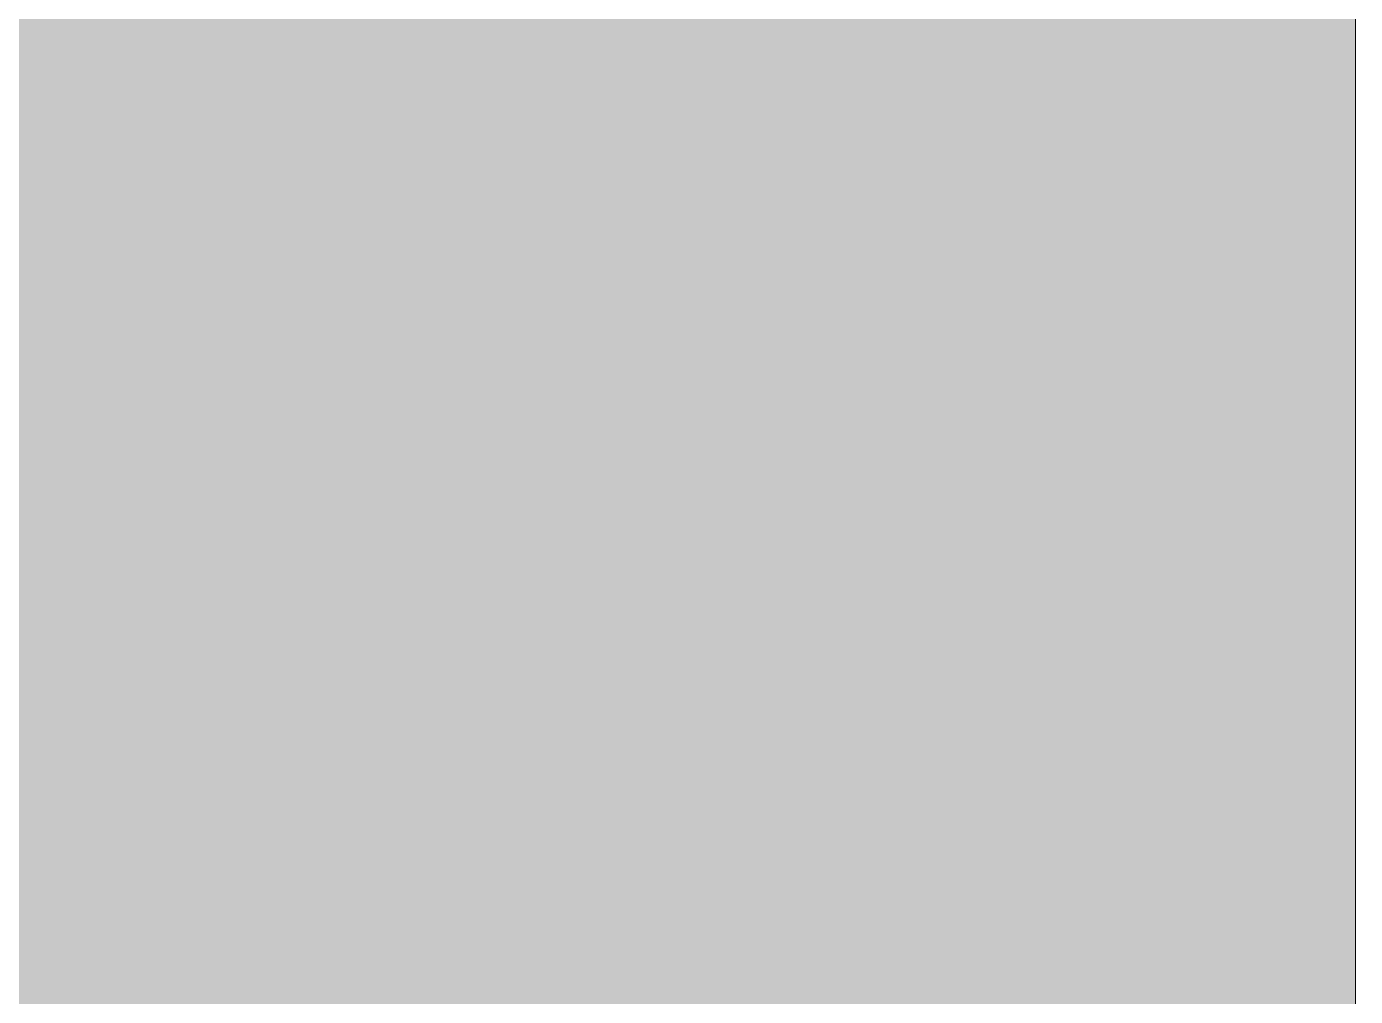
# Model space of a CAD drawing. Header units: millimetres. Extents: x -17017 to 628417, y -109036 to 199237.
# Drawn here: x 332220.163 to 332220.707, y -81482.211 to -81481.814 of the extents above; entities that cross this region are included whole.
import ezdxf

# ---------------------------------------------------------------- set-up
doc = ezdxf.new("R2010")
doc.units = ezdxf.units.MM
for name, color, linetype, lineweight in [('A-DETL-GENF-OTLN', 7, 'Continuous', 9), ('A-GLAZ-____-OTLN', 7, 'Continuous', 9), ('A-WALL-____-PATT-1', 7, 'Continuous', 9)]:
    doc.layers.add(name, color=color, linetype=linetype, lineweight=lineweight)

# ---------------------------------------------------------------- blocks, each defined once
blk = doc.blocks.new('AR_Отверстие прямоугольное _в стене_ - AR_Отверстие прямоугольное _в стене__ОВ-36979025-АР1_План отверстий 3 этажа в осях 1-64_А-ГГ')
at = {"layer": 'A-GLAZ-____-OTLN'}
blk.add_hatch(color=256, dxfattribs=at).paths.add_polyline_path([(300, -50), (300, 50), (-300, 50), (-300, -50)], flags=0)
at = {"layer": 'A-DETL-GENF-OTLN'}
for p, q in [((300, 50), (300, -50)), ((300, -50), (300, 50))]:
    blk.add_line(p, q, dxfattribs=at)

msp = doc.modelspace()

# ---------------------------------------------------------------- hatches: boundary and pattern name
at = {"layer": 'A-WALL-____-PATT-1'}
h = msp.add_hatch(dxfattribs=at)
h.set_pattern_fill('FP_4', color=256, style=0, pattern_type=2)
h.set_pattern_definition([(45, (283770.71, -86863.46), (-84.8528, 84.8528), [])])
h.paths.add_polyline_path([(334520.70744, -81482.41416), (334520.70744, -81382.41416), (332220.70744, -81382.41416), (332220.70744, -81482.41416), (333246.03058, -81482.41416)], flags=0)
h.paths.add_polyline_path([(331570.70744, -81479.41416), (331617.70744, -81479.41416), (331617.70744, -81385.41416), (331570.70744, -81385.41416), (331570.70744, -81432.41416)], flags=0)

# ---------------------------------------------------------------- block references
at = {"layer": 'A-GLAZ-____-OTLN'}
msp.add_blockref('AR_Отверстие прямоугольное _в стене_ - AR_Отверстие прямоугольное _в стене__ОВ-36979025-АР1_План отверстий 3 этажа в осях 1-64_А-ГГ', (331920.70744, -81432.41416), dxfattribs=at)

doc.saveas('drawing.dxf')
